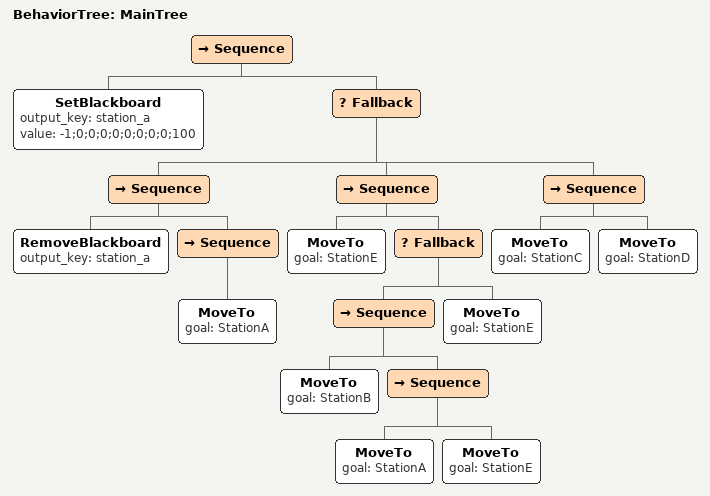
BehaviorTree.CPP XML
<root main_tree_to_execute="MainTree">
    <BehaviorTree ID="MainTree">
        <Sequence>
            <!-- Ping a server to check if the initial navigation to StationA has been received -->
            <SetBlackboard output_key="station_a" value="-1;0;0;0;0;0;0;0;0;100" />
            <Fallback>
                <Sequence>
                    <RemoveBlackboard output_key="station_a" />
                    <Sequence>
                        <MoveTo goal="StationA" />
                    </Sequence>
                </Sequence>
                <Sequence>
                    <MoveTo goal="StationE" />
                    <Fallback>
                        <Sequence>
                            <MoveTo goal="StationB" />
                            <Sequence>
                                <MoveTo goal="StationA" />
                                <MoveTo goal="StationE" />
                            </Sequence>
                        </Sequence>
                        <MoveTo goal="StationE" />
                    </Fallback>
                </Sequence>
                <Sequence>
                    <MoveTo goal="StationC" />
                    <MoveTo goal="StationD" />
                </Sequence>
            </Fallback>
        </Sequence>
    </BehaviorTree>
</root>
